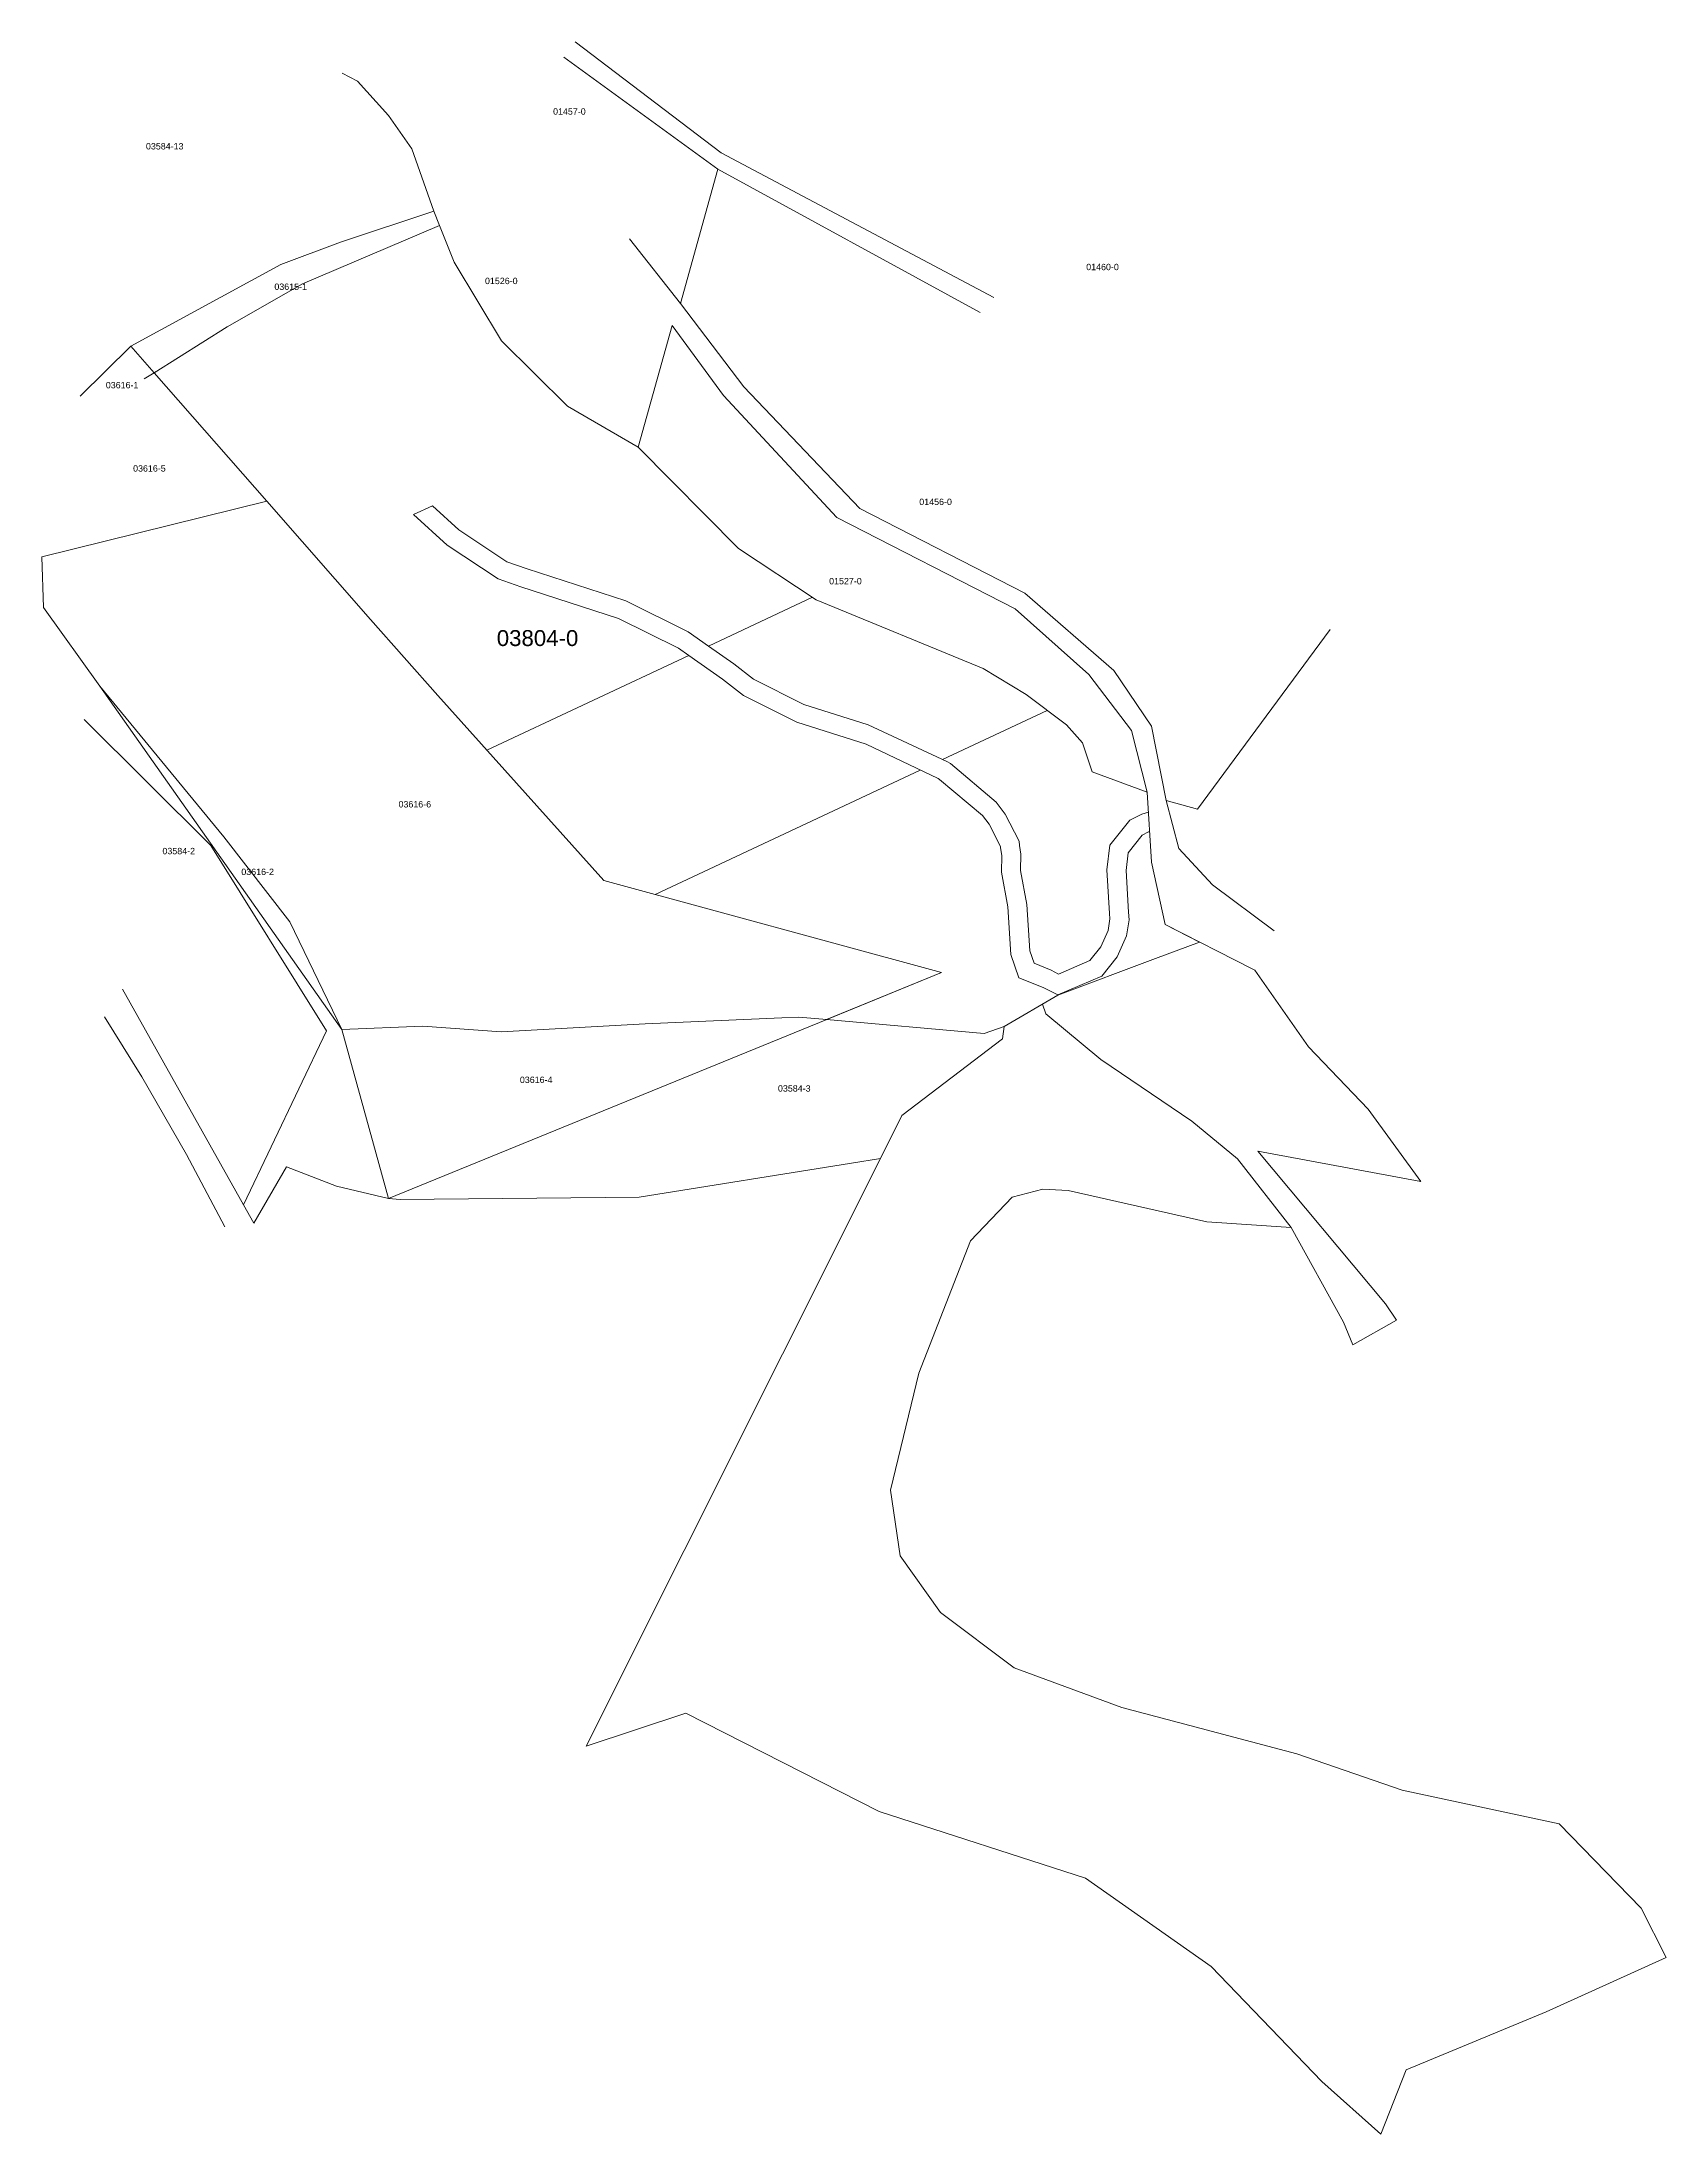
# Model space of a CAD drawing. Header units: metres. Extents: x 7500125 to 7500380, y 4691178 to 4691507.
import ezdxf

# ---------------------------------------------------------------- set-up
doc = ezdxf.new("R2010")
doc.units = ezdxf.units.M
for name, color, linetype, lineweight in [('Ndarjet', 1, 'Continuous', 0), ('Nr-Kojshi', 251, 'Continuous', 0), ('Parc-Kojshi', 251, 'Continuous', 0), ('parcela e bashkuar', 1, 'Continuous', 0), ('Pikat Ndarjes garb', 1, 'Continuous', 0)]:
    doc.layers.add(name, color=color, linetype=linetype, lineweight=lineweight)
doc.styles.get("Standard").update_dxf_attribs({"font": 'arial.ttf'})

msp = doc.modelspace()

# ---------------------------------------------------------------- linework, layer by layer
at = {"layer": 'Ndarjet', "flags": 128}
for points in [[(7500299.12, 4691382.41), (7500298.94, 4691382.37), (7500297.93, 4691381.85), (7500295.72, 4691379.08), (7500295.4, 4691376.33), (7500295.79, 4691369.75), (7500295.88, 4691368.58), (7500295.49, 4691366.06), (7500294.02, 4691362.73), (7500291.57, 4691359.71), (7500284.66, 4691356.78), (7500282.37, 4691357.94), (7500278.55, 4691359.46), (7500277.3, 4691363.13), (7500276.85, 4691370.62), (7500275.83, 4691376.03), (7500275.86, 4691378.66), (7500275.67, 4691379.89), (7500275.66, 4691380.07), (7500273.89, 4691383.57), (7500272.82, 4691384.95), (7500266.1, 4691390.63), (7500265.85, 4691390.76), (7500254.54, 4691396.18), (7500243.65, 4691399.63), (7500235.26, 4691403.84), (7500232, 4691406.38), (7500226.67, 4691410.11), (7500225.08, 4691411.23), (7500215.66, 4691415.89), (7500200.3, 4691420.87), (7500196.75, 4691422.14), (7500188.72, 4691427.46), (7500183.45, 4691432.25), (7500186.39, 4691433.63), (7500190.57, 4691429.84), (7500198.1, 4691424.84), (7500201.27, 4691423.71), (7500216.8, 4691418.68), (7500226.61, 4691413.82), (7500229.8, 4691411.58), (7500233.78, 4691408.8), (7500236.87, 4691406.39), (7500244.78, 4691402.42), (7500254.9, 4691399.21), (7500267.24, 4691393.43), (7500267.8, 4691393.12), (7500275, 4691387.03), (7500276.43, 4691385.18), (7500278.59, 4691380.91), (7500278.65, 4691380.25), (7500278.86, 4691378.86), (7500278.83, 4691376.29), (7500279.83, 4691370.99), (7500280.27, 4691363.71), (7500280.94, 4691361.74), (7500283.63, 4691360.66), (7500284.79, 4691360.05), (7500289.71, 4691362.17), (7500291.44, 4691364.31), (7500292.59, 4691366.91), (7500292.86, 4691368.7), (7500292.79, 4691369.55), (7500292.39, 4691376.41), (7500292.84, 4691380.28), (7500295.99, 4691384.22), (7500297.87, 4691385.19), (7500298.93, 4691385.46)], [(7500229.8, 4691411.58), (7500246.13, 4691419.25)], [(7500194.95, 4691395.21), (7500226.67, 4691410.11)], [(7500266.56, 4691393.74), (7500283.01, 4691401.47)], [(7500221.41, 4691372.54), (7500263.06, 4691392.1)]]:
    msp.add_lwpolyline(points, dxfattribs=at)
at = {"layer": 'Parc-Kojshi'}
for points in [[(7500231.24, 4691486.51), (7500207.05, 4691504.14)], [(7500208.84, 4691506.53), (7500231.8, 4691489.07)], [(7500172.22, 4691501.6), (7500174.65, 4691500.37)], [(7500174.65, 4691500.37), (7500177.58, 4691497.09)], [(7500177.58, 4691497.09), (7500179.5, 4691494.94)], [(7500179.5, 4691494.94), (7500183.16, 4691489.74)], [(7500186.61, 4691479.9), (7500183.16, 4691489.74)], [(7500231.8, 4691489.07), (7500274.65, 4691466.38)], [(7500231.24, 4691486.51), (7500225.37, 4691465.39)], [(7500272.46, 4691463.98), (7500231.24, 4691486.51)], [(7500186.61, 4691479.9), (7500171.95, 4691475.05)], [(7500187.51, 4691477.66), (7500186.61, 4691479.9)], [(7500171.95, 4691475.05), (7500162.57, 4691471.52)], [(7500217.37, 4691475.59), (7500225.37, 4691465.39)], [(7500162.57, 4691471.52), (7500139, 4691458.7)], [(7500225.37, 4691465.39), (7500235.36, 4691452.33)], [(7500218.72, 4691442.85), (7500224.1, 4691461.96)], [(7500232.12, 4691450.95), (7500224.1, 4691461.96)], [(7500139, 4691458.7), (7500131.05, 4691450.83)], [(7500139, 4691458.7), (7500142.66, 4691454.54)], [(7500142.66, 4691454.54), (7500141.09, 4691453.56)], [(7500142.66, 4691454.54), (7500142.9, 4691454.68)], [(7500249.93, 4691431.81), (7500232.12, 4691450.95)], [(7500235.36, 4691452.33), (7500253.57, 4691433.19)], [(7500218.72, 4691442.85), (7500207.63, 4691449.3)], [(7500234.51, 4691426.93), (7500218.72, 4691442.85)], [(7500277.96, 4691417.41), (7500249.93, 4691431.81)], [(7500253.57, 4691433.19), (7500279.47, 4691419.9)], [(7500246.71, 4691418.87), (7500234.51, 4691426.93)], [(7500272.96, 4691408.08), (7500246.71, 4691418.87)], [(7500279.47, 4691419.9), (7500293.5, 4691407.76)], [(7500176.66, 4691415.76), (7500187.26, 4691403.79)], [(7500289.57, 4691407.12), (7500277.96, 4691417.41)], [(7500327.47, 4691414.19), (7500306.61, 4691385.93)], [(7500279.7, 4691403.97), (7500272.96, 4691408.08)], [(7500172.16, 4691351.34), (7500134.16, 4691405.26)], [(7500134.16, 4691405.26), (7500153.62, 4691381.6)], [(7500296.25, 4691398.29), (7500289.57, 4691407.12)], [(7500293.5, 4691407.76), (7500299.41, 4691398.99)], [(7500286.02, 4691399.21), (7500279.7, 4691403.97)], [(7500151.6, 4691380.24), (7500131.68, 4691400.03)], [(7500298.74, 4691388.62), (7500296.25, 4691398.29)], [(7500299.41, 4691398.99), (7500301.71, 4691387.29)], [(7500298.74, 4691388.62), (7500290.09, 4691391.83)], [(7500301.71, 4691387.29), (7500303.68, 4691379.79)], [(7500306.61, 4691385.93), (7500301.71, 4691387.29)], [(7500169.77, 4691351.14), (7500151.6, 4691380.24)], [(7500153.62, 4691381.6), (7500164.01, 4691368.24)], [(7500303.68, 4691379.79), (7500308.97, 4691374.08)], [(7500308.97, 4691374.08), (7500318.69, 4691366.83)], [(7500164.01, 4691368.24), (7500172.16, 4691351.34)], [(7500315.32, 4691360.82), (7500301.54, 4691367.85)], [(7500315.64, 4691360.63), (7500315.32, 4691360.82)], [(7500315.64, 4691360.63), (7500324.08, 4691348.58)], [(7500137.69, 4691357.65), (7500156.7, 4691323.79)], [(7500134.86, 4691353.34), (7500140.75, 4691343.9)], [(7500179.5, 4691324.75), (7500248.36, 4691352.89)], [(7500197.2, 4691350.98), (7500219.84, 4691352.2)], [(7500219.84, 4691352.2), (7500241.33, 4691353.16)], [(7500241.33, 4691353.16), (7500243.99, 4691353.27)], [(7500243.99, 4691353.27), (7500248.36, 4691352.89)], [(7500282.81, 4691353.79), (7500282.25, 4691355.31)], [(7500291.42, 4691346.63), (7500282.81, 4691353.79)], [(7500156.7, 4691323.79), (7500169.77, 4691351.14)], [(7500172.16, 4691351.34), (7500184.91, 4691351.84)], [(7500172.16, 4691351.34), (7500179.5, 4691324.75)], [(7500184.91, 4691351.84), (7500197.2, 4691350.98)], [(7500276.01, 4691349.87), (7500260.19, 4691337.83)], [(7500276.25, 4691351.79), (7500276.01, 4691349.87)], [(7500305.72, 4691336.91), (7500291.42, 4691346.63)], [(7500140.75, 4691343.9), (7500147.73, 4691331.67)], [(7500260.19, 4691337.83), (7500256.79, 4691331.05)], [(7500312.92, 4691330.98), (7500305.72, 4691336.91)], [(7500147.73, 4691331.67), (7500153.76, 4691320.32)], [(7500163.48, 4691329.76), (7500158.32, 4691320.92)], [(7500171.35, 4691326.69), (7500163.48, 4691329.76)], [(7500252.27, 4691330.32), (7500218.91, 4691324.97)], [(7500256.79, 4691331.05), (7500252.27, 4691330.32)], [(7500321.33, 4691320.24), (7500312.92, 4691330.98)], [(7500179.5, 4691324.75), (7500171.35, 4691326.69)], [(7500277.5, 4691324.97), (7500282.33, 4691326.26)], [(7500282.33, 4691326.26), (7500286.32, 4691326.01)], [(7500286.32, 4691326.01), (7500308.1, 4691321.08)], [(7500156.7, 4691323.79), (7500158.32, 4691320.92)], [(7500181.31, 4691324.61), (7500179.5, 4691324.75)], [(7500218.91, 4691324.97), (7500181.31, 4691324.61)], [(7500308.1, 4691321.08), (7500321.33, 4691320.24)]]:
    msp.add_lwpolyline(points, dxfattribs=at)
at = {"layer": 'Parc-Kojshi', "flags": 128}
for points in [[(7500125.02, 4691425.62), (7500160.37, 4691434.34), (7500176.66, 4691415.76), (7500187.26, 4691403.79), (7500213.32, 4691374.75), (7500266.41, 4691360.27), (7500248.36, 4691352.89), (7500243.99, 4691353.27), (7500241.33, 4691353.16), (7500219.84, 4691352.2), (7500197.2, 4691350.98), (7500184.91, 4691351.84), (7500172.16, 4691351.34), (7500164.01, 4691368.24), (7500153.62, 4691381.6), (7500134.16, 4691405.26), (7500125.3, 4691417.62), (7500125.02, 4691425.62)], [(7500276.25, 4691351.79), (7500276.01, 4691349.87), (7500260.19, 4691337.83), (7500256.79, 4691331.05), (7500210.55, 4691238.73), (7500226.23, 4691243.89), (7500256.59, 4691228.44), (7500289.01, 4691217.99), (7500308.76, 4691204.09), (7500326.16, 4691186.04), (7500335.44, 4691177.74), (7500339.41, 4691187.85), (7500361.42, 4691196.95), (7500380.28, 4691205.5), (7500376.34, 4691213.25), (7500363.48, 4691226.49), (7500338.77, 4691231.81), (7500322.26, 4691237.52), (7500294.74, 4691244.77), (7500277.82, 4691251), (7500266.23, 4691259.7), (7500259.92, 4691268.61), (7500258.37, 4691278.96), (7500262.86, 4691297.33), (7500270.98, 4691318.13), (7500277.5, 4691324.97), (7500282.33, 4691326.26), (7500286.32, 4691326.01), (7500308.1, 4691321.08), (7500321.33, 4691320.24), (7500329.57, 4691305.35), (7500331.04, 4691301.78), (7500337.92, 4691305.65), (7500336.16, 4691308.2), (7500316.09, 4691332.23), (7500341.71, 4691327.46), (7500333.43, 4691338.8), (7500324.08, 4691348.58), (7500315.64, 4691360.63), (7500315.32, 4691360.82), (7500301.54, 4691367.85), (7500299.41, 4691377.61), (7500298.74, 4691388.62), (7500290.09, 4691391.83)]]:
    msp.add_lwpolyline(points, dxfattribs=at)
at = {"layer": 'parcela e bashkuar', "color": 0, "flags": 128}
msp.add_lwpolyline([(7500266.41, 4691360.27), (7500248.35, 4691352.89), (7500273.12, 4691350.68), (7500276.25, 4691351.79), (7500284.66, 4691356.73), (7500300.04, 4691362.51), (7500306.97, 4691365.07), (7500301.54, 4691367.85), (7500299.41, 4691377.61), (7500298.74, 4691388.62), (7500290.09, 4691391.83), (7500288.54, 4691396.38), (7500286.02, 4691399.21), (7500279.7, 4691403.97), (7500272.96, 4691408.08), (7500246.71, 4691418.87), (7500234.51, 4691426.93), (7500218.72, 4691442.85), (7500207.63, 4691449.3), (7500197.27, 4691459.54), (7500189.83, 4691471.9), (7500187.51, 4691477.66), (7500165.97, 4691468.5), (7500154.15, 4691461.73), (7500142.66, 4691454.53), (7500160.37, 4691434.34), (7500176.66, 4691415.76), (7500187.26, 4691403.79), (7500213.32, 4691374.75)], close=True, dxfattribs=at)

# ---------------------------------------------------------------- texts
at = {"layer": 'Nr-Kojshi'}
for s, p in [('01457-0', (7500205.36, 4691495.09)), ('03584-13', (7500141.38, 4691489.62)), ('01460-0', (7500289.14, 4691470.65)), ('03615-1', (7500161.56, 4691467.55)), ('01526-0', (7500194.66, 4691468.46)), ('03616-1', (7500135.07, 4691452.09)), ('03616-5', (7500139.36, 4691439)), ('01456-0', (7500262.91, 4691433.74)), ('01527-0', (7500248.74, 4691421.29)), ('03616-6', (7500181.07, 4691386.22)), ('03584-2', (7500143.97, 4691378.87)), ('03616-2', (7500156.37, 4691375.6)), ('03616-4', (7500200.14, 4691342.93)), ('03584-3', (7500240.7, 4691341.57))]:
    msp.add_text(s, height=1, dxfattribs=at).set_placement(p)
at = {"layer": 'Pikat Ndarjes garb', "color": 0}
msp.add_text('03804-0', height=2.5, dxfattribs=at).set_placement((7500196.51, 4691411.59))

doc.saveas('drawing.dxf')
